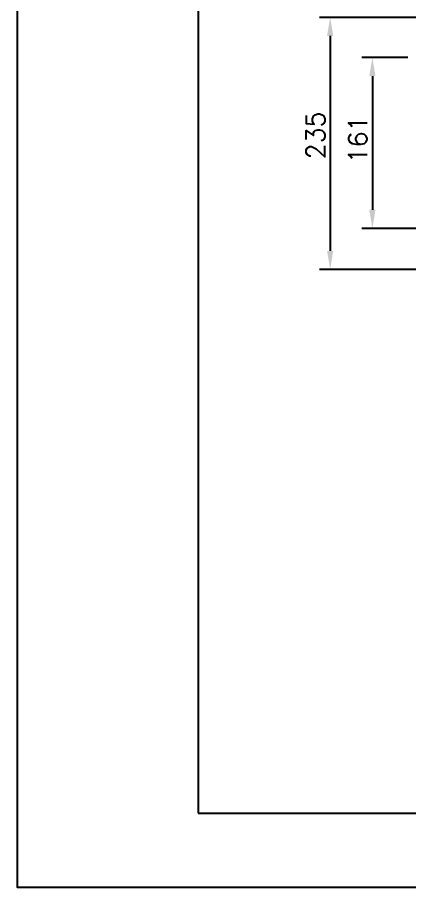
# Model space of a CAD drawing. Header units: millimetres. Extents: x 5066 to 5486, y -1867 to -1273.
# Drawn here: x 5066.4 to 5140.3, y -1867 to -1703 of the extents above; entities that cross this region are included whole.
import ezdxf

# ---------------------------------------------------------------- set-up
doc = ezdxf.new("R2010")
doc.units = ezdxf.units.MM
doc.header["$LTSCALE"] = 7
doc.header["$MEASUREMENT"] = 0
doc.layers.get('0').update_dxf_attribs({"color": 2, "linetype": 'CONTINUOUS'})
doc.layers.add('D', color=2, linetype='CONTINUOUS')
doc.styles.add('GHS', font='romans', dxfattribs={"bigfont": 'ghs'})

msp = doc.modelspace()

# ---------------------------------------------------------------- linework, layer by layer
at = {"color": 4}
for p, q in [((5100.44, -1304.01), (5100.44, -1853.01)), ((5100.44, -1853.01), (5475.44, -1853.01))]:
    msp.add_line(p, q, dxfattribs=at)
at = {"layer": 'D'}
for p, q in [((5146.23, -1702.98), (5123.32, -1702.98)), ((5125.32, -1706.48), (5125.32, -1746.99)), ((5139.92, -1710.54), (5131.27, -1710.54)), ((5133.27, -1714.04), (5133.27, -1739.24)), ((5156.61, -1742.74), (5131.27, -1742.74)), ((5156.62, -1750.49), (5123.32, -1750.49))]:
    msp.add_line(p, q, dxfattribs=at)
msp.add_lwpolyline([(5066.44, -1273.01), (5486.44, -1273.01), (5486.44, -1867.01), (5066.44, -1867.01)], close=True, dxfattribs=at)
for points in [[(5124.74, -1706.48), (5125.9, -1706.48), (5125.32, -1702.98)], [(5132.68, -1714.04), (5133.85, -1714.04), (5133.27, -1710.54)], [(5132.68, -1739.24), (5133.85, -1739.24), (5133.27, -1742.74)], [(5124.74, -1746.99), (5125.9, -1746.99), (5125.32, -1750.49)]]:
    msp.add_solid(points, dxfattribs=at)

# ---------------------------------------------------------------- texts
at = {"layer": 'D', "char_height": 3.5, "attachment_point": 5, "rotation": 90, "style": 'GHS'}
for s, insert in [('\\A1;235', (5122.57, -1725.22)), ('\\A1;161', (5130.52, -1725.98))]:
    msp.add_mtext(s, dxfattribs=dict(at, insert=insert))

doc.saveas('drawing.dxf')
